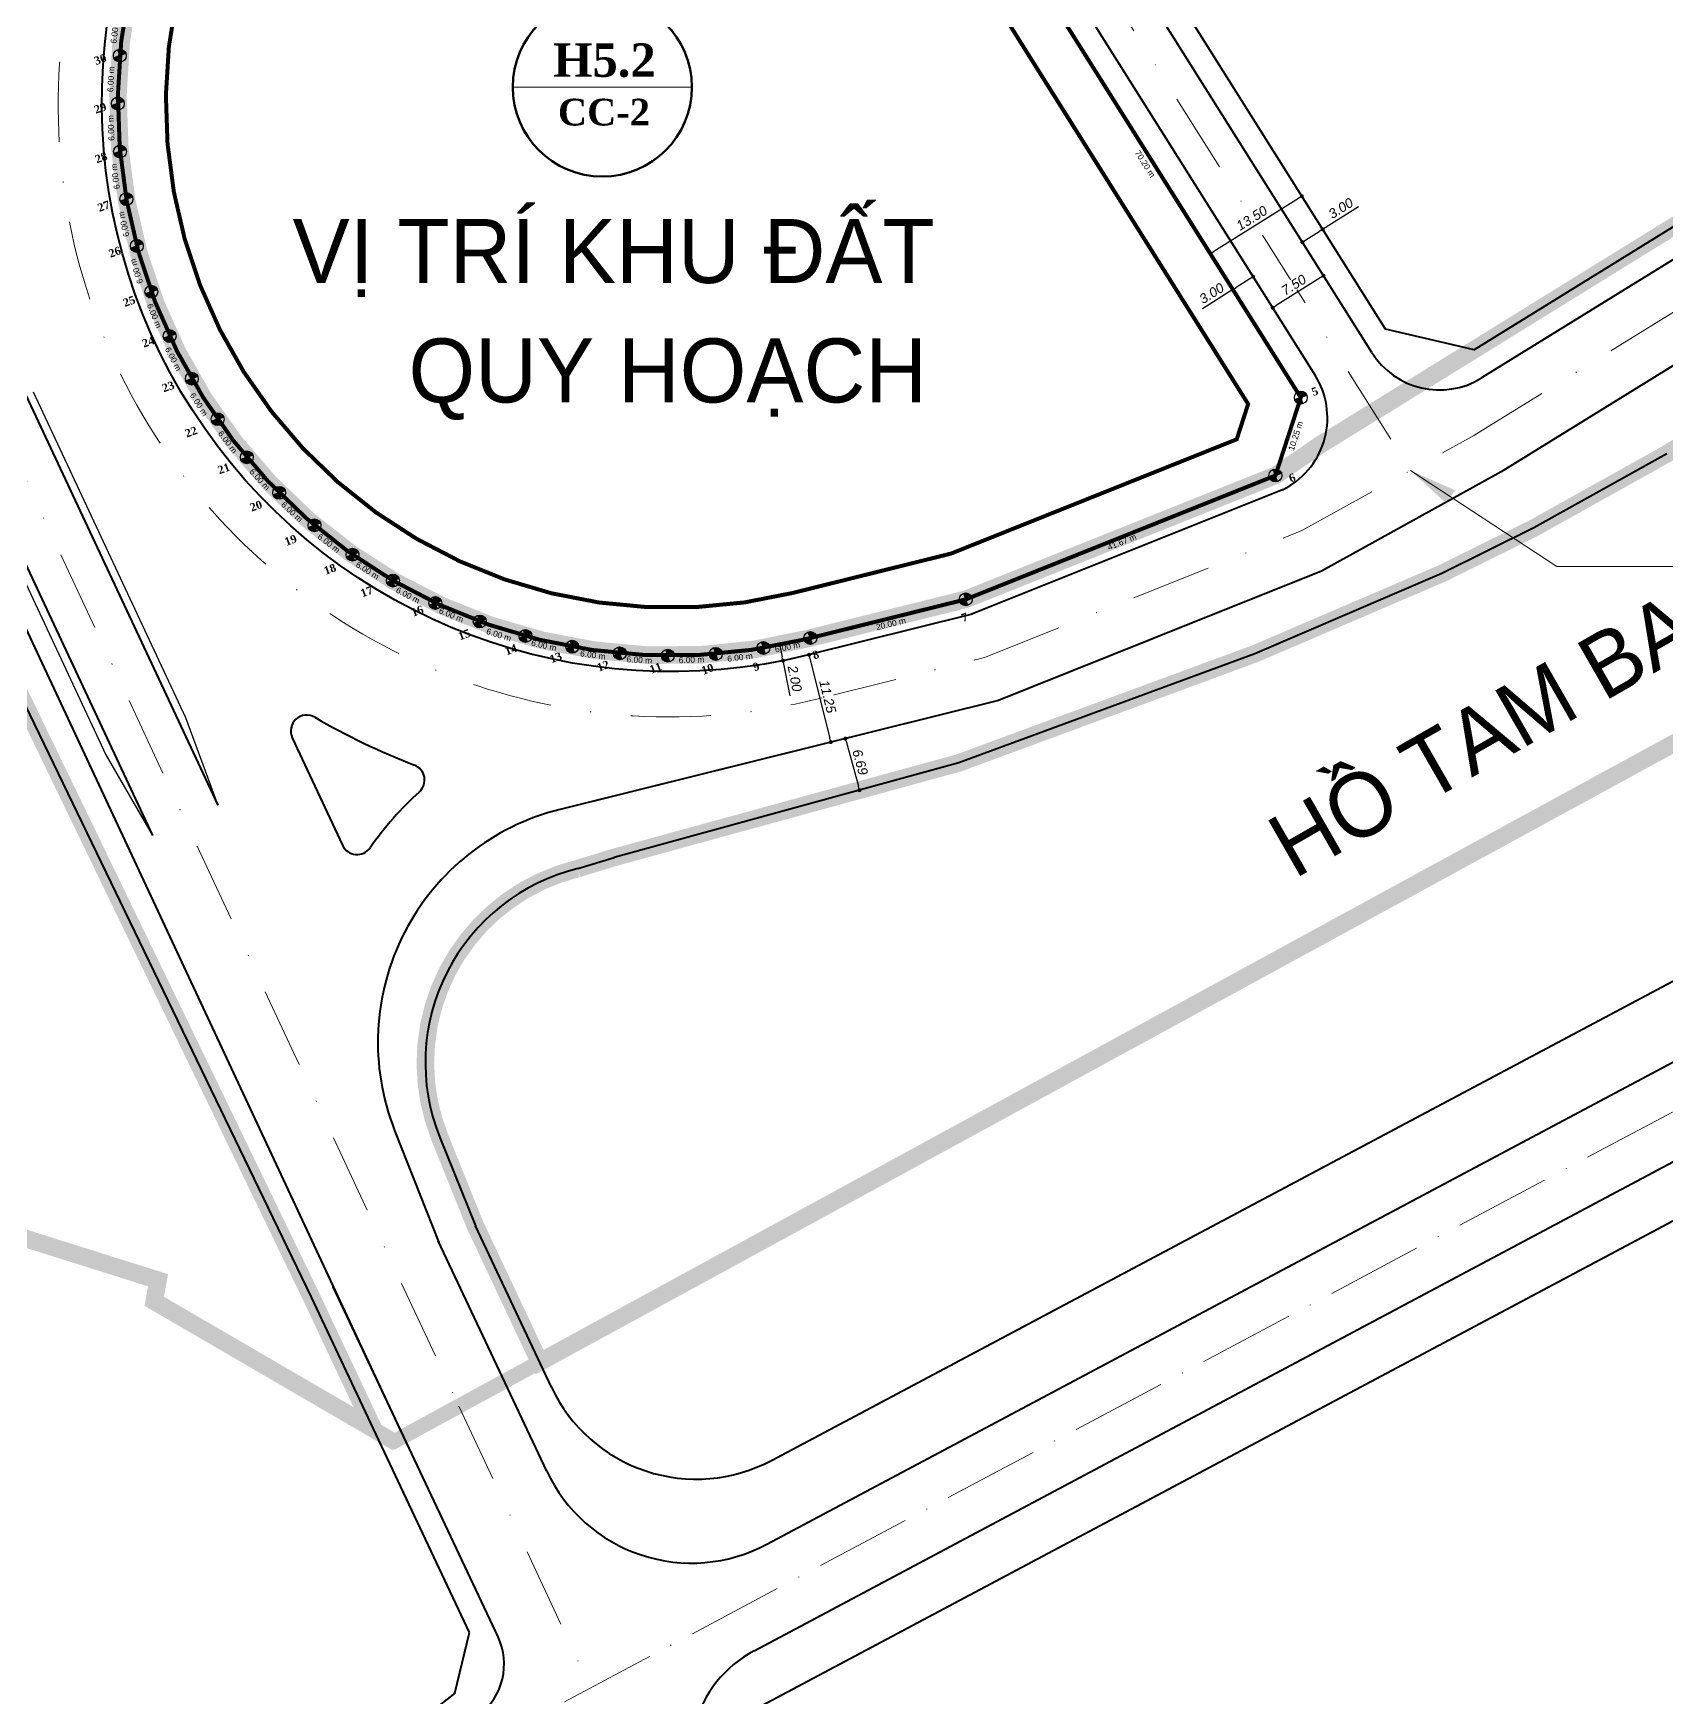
# Model space of a CAD drawing. Header units: millimetres. Extents: x 583747 to 597033, y 2304962 to 2309584.
# Drawn here: x 592153.5 to 592357.6, y 2307212.7 to 2307420.7 of the extents above; entities that cross this region are included whole.
import ezdxf
from ezdxf.enums import TextEntityAlignment as Align

# ---------------------------------------------------------------- set-up
doc = ezdxf.new("R2010")
doc.units = ezdxf.units.MM
doc.set_wipeout_variables(frame=1)
for name, pattern in [('ACAD_ISO10W100', [18, 12, -3, 0, -3]), ('DASH', [0.35, 0.25, -0.1]), ('DASHDOT', [1, 0.5, -0.25, 0, -0.25]), ('PHANTOM2', [1.25, 0.625, -0.125, 0.125, -0.125, 0.125, -0.125]), ('RANHGIOI', [10, 6, -1.7, 0.6, -1.7]), ('RANHGIOIVE-2000', [18, 10, -2, 0, -1, -1, 0, -1, -1, 0, -2]), ('{qui hoach}', [1.3, 0, -1.3])]:
    doc.linetypes.add(name, pattern=pattern)
doc.layers.get('DEFPOINTS').update_dxf_attribs({"color": 5})
for name, color, linetype, lineweight in [('00_bo_sdd', 7, 'Continuous', 30), ('00_o pho', 2, 'RANHGIOI', 13), ('00_tim_duong', 1, 'DASHDOT', 13), ('DUONG', 5, 'Continuous', 80), ('hatch', 45, 'Continuous', 5), ('HE', 7, 'Continuous', 40), ('KT-Net thay', 7, 'Continuous', 20), ('Level 15', 7, 'Continuous', 0), ('moc', 7, 'Continuous', 0), ('P_text', 7, 'Continuous', 13), ('RANHGIOI', 10, 'RANHGIOI', 13), ('Tim QH', 1, 'ACAD_ISO10W100', 13), ('TOADO', 7, 'Continuous', 13), ('TREE1', 93, 'Continuous', 13), ('vong tron', 7, 'Continuous', 13)]:
    doc.layers.add(name, color=color, linetype=linetype, lineweight=lineweight)
doc.layers.add('K2', color=2, linetype='Continuous')
doc.styles.add('pp1-vnblackH', font='')
doc.styles.add('Style-.VnArial', font='')
doc.styles.add('STYLE3', font='', dxfattribs={"height": 10})
doc.styles.add('TXT', font='', dxfattribs={"height": 1})
doc.styles.add('VNARIALI', font='')
doc.styles.get('pp1-vnblackH').set_extended_font_data('.VnBlackH')
doc.styles.get('Style-.VnArial').set_extended_font_data('.VnArial')
doc.styles.get('STYLE3').set_extended_font_data('.VnArialH', bold=True)
doc.styles.get('TXT').set_extended_font_data('.VnTime')
doc.styles.get('VNARIALI').set_extended_font_data('.VnArial', italic=True)
doc.dimstyles.new('1-100-1.0', dxfattribs={"dimtxt": 1.2, "dimasz": 0.5, "dimexe": 0, "dimexo": 0, "dimgap": 0.4, "dimtad": 1, "dimzin": 4, "dimdsep": 46, "dimtxsty": 'VNARIALI', "dimblk": 'DOT', "dimcen": 0.09, "dimclrd": 256, "dimclre": 256, "dimadec": 0, "dimazin": 1, "dimtfac": 1, "dimtofl": 0, "dimtmove": 0, "dimatfit": 3, "dimfxl": 0, "dimtolj": 1, "dimtzin": 0, "dimlwd": -1, "dimlwe": -1, "dimarcsym": 0})
doc.dimstyles.new('11', dxfattribs={"dimtxt": 7.5, "dimasz": 7.5, "dimexe": 5, "dimexo": 10, "dimgap": 3, "dimtad": 1, "dimzin": 9, "dimdsep": 46, "dimtxsty": 'STYLE3', "dimcen": 0.05, "dimclrd": 7, "dimclre": 7, "dimclrt": 7, "dimaunit": 1, "dimadec": 4, "dimazin": 0, "dimtfac": 1, "dimtofl": 0, "dimtmove": 1, "dimatfit": 3, "dimfxl": 0, "dimtolj": 1, "dimtzin": 9, "dimarcsym": 0})

# ---------------------------------------------------------------- blocks, each defined once
blk = doc.blocks.new('_Dot')
at = {"color": 0, "linetype": 'ByBlock', "lineweight": -2}
blk.add_line((-0.5, 0), (-1, 0), dxfattribs=at)
at = {"color": 0, "linetype": 'ByBlock', "const_width": 0.5}
blk.add_lwpolyline([(-0.25, 0, 1), (0.25, 0, 1)], format="xyb", close=True, dxfattribs=at)
blk = doc.blocks.new('*D42')
at = {"layer": '00_bo_sdd', "transparency": 16777216}
for p, q in [((18934.37, 14465.43), (18934.57, 14464.45)), ((18934.67, 14463.96), (18935.54, 14459.57))]:
    blk.add_line(p, q, dxfattribs=at)
at = {"layer": 'DEFPOINTS', "color": 0, "transparency": 16777216}
blk.add_point((18934.28, 14465.92), dxfattribs=at)
at = {"layer": '00_bo_sdd', "transparency": 16777216, "xscale": 0.5, "yscale": 0.5, "zscale": 0.5}
for p, rotation in [((18934.28, 14465.92), 101.2894566526704), ((18934.67, 14463.96), 281.2894566526704)]:
    blk.add_blockref('_Dot', p, dxfattribs=dict(at, rotation=rotation))
at = {"layer": '00_bo_sdd', "color": 0, "transparency": 16777216, "insert": (18936.15, 14461.72), "char_height": 1.2, "attachment_point": 5, "rotation": 281.2895, "style": 'VNARIALI', "bg_fill": 3, "box_fill_scale": 1.1, "bg_fill_color": 256, "bg_fill_true_color": 13158600, "bg_fill_transparency": 0}
blk.add_mtext('\\A1;2.00', dxfattribs=at)
at = {"layer": 'DEFPOINTS', "color": 0, "transparency": 16777216}
blk.add_point((18934.67, 14463.96), dxfattribs=at)
blk.add_point((18934.67, 14463.96), dxfattribs=at)
blk = doc.blocks.new('*D43')
at = {"layer": '00_bo_sdd', "transparency": 16777216}
for p, q in [((18937.71, 14464.64), (18937.92, 14464.69)), ((18938.04, 14464.21), (18940.52, 14454.26)), ((18940.42, 14453.72), (18940.64, 14453.78))]:
    blk.add_line(p, q, dxfattribs=at)
at = {"layer": 'DEFPOINTS', "color": 0, "transparency": 16777216}
for p in [(18937.71, 14464.64), (18940.42, 14453.72), (18940.64, 14453.78)]:
    blk.add_point(p, dxfattribs=at)
at = {"layer": '00_bo_sdd', "transparency": 16777216, "xscale": 0.5, "yscale": 0.5, "zscale": 0.5}
for p, rotation in [((18937.92, 14464.69), 103.9587560283604), ((18940.64, 14453.78), 283.9587560283604)]:
    blk.add_blockref('_Dot', p, dxfattribs=dict(at, rotation=rotation))
at = {"layer": '00_bo_sdd', "color": 0, "transparency": 16777216, "insert": (18940.26, 14459.48), "char_height": 1.2, "attachment_point": 5, "rotation": 283.9588, "style": 'VNARIALI', "bg_fill": 3, "box_fill_scale": 1.1, "bg_fill_color": 256, "bg_fill_true_color": 13158600, "bg_fill_transparency": 0}
blk.add_mtext('\\A1;11.25', dxfattribs=at)
blk = doc.blocks.new('*D44')
at = {"layer": '00_bo_sdd', "transparency": 16777216}
for p, q in [((18942.76, 14454.3), (18942.46, 14454.22)), ((18942.59, 14453.74), (18944.1, 14448.26)), ((18944.53, 14447.86), (18944.23, 14447.77))]:
    blk.add_line(p, q, dxfattribs=at)
at = {"layer": 'DEFPOINTS', "color": 0, "transparency": 16777216}
for p in [(18942.76, 14454.3), (18944.23, 14447.77), (18944.53, 14447.86)]:
    blk.add_point(p, dxfattribs=at)
at = {"layer": '00_bo_sdd', "transparency": 16777216, "xscale": 0.5, "yscale": 0.5, "zscale": 0.5}
for p, rotation in [((18942.46, 14454.22), 105.3416511439348), ((18944.23, 14447.77), 285.3416511439348)]:
    blk.add_blockref('_Dot', p, dxfattribs=dict(at, rotation=rotation))
at = {"layer": '00_bo_sdd', "color": 0, "transparency": 16777216, "insert": (18944.32, 14451.27), "char_height": 1.2, "attachment_point": 5, "rotation": 285.3417, "style": 'VNARIALI', "bg_fill": 3, "box_fill_scale": 1.1, "bg_fill_color": 256, "bg_fill_true_color": 13158600, "bg_fill_transparency": 0}
blk.add_mtext('\\A1;6.69', dxfattribs=at)
blk = doc.blocks.new('*D48')
at = {"layer": '00_bo_sdd', "transparency": 16777216}
for p, q in [((18999.07, 14521.74), (18988.49, 14515.08)), ((19000.65, 14520.17), (18999.5, 14522)), ((18989.22, 14512.99), (18988.07, 14514.82))]:
    blk.add_line(p, q, dxfattribs=at)
at = {"layer": 'DEFPOINTS', "color": 0, "transparency": 16777216}
for p in [(19000.65, 14520.17), (18988.07, 14514.82), (18989.22, 14512.99)]:
    blk.add_point(p, dxfattribs=at)
at = {"layer": '00_bo_sdd', "transparency": 16777216, "xscale": 0.5, "yscale": 0.5, "zscale": 0.5}
for p, rotation in [((18999.5, 14522), 32.1642570535287), ((18988.07, 14514.82), 212.1642570535288)]:
    blk.add_blockref('_Dot', p, dxfattribs=dict(at, rotation=rotation))
at = {"layer": '00_bo_sdd', "color": 0, "transparency": 16777216, "insert": (18993.24, 14519.27), "char_height": 1.2, "attachment_point": 5, "rotation": 32.1643, "style": 'VNARIALI', "bg_fill": 3, "box_fill_scale": 1.1, "bg_fill_color": 256, "bg_fill_true_color": 13158600, "bg_fill_transparency": 0}
blk.add_mtext('\\A1;13.50', dxfattribs=at)
blk = doc.blocks.new('*D49')
at = {"layer": '00_bo_sdd', "transparency": 16777216}
for p, q in [((19002.1, 14517.87), (19006.6, 14520.7)), ((19001.6, 14518.65), (19002.1, 14517.87)), ((18999.06, 14517.06), (18999.56, 14516.27)), ((18999.98, 14516.54), (19001.67, 14517.6))]:
    blk.add_line(p, q, dxfattribs=at)
at = {"layer": 'DEFPOINTS', "color": 0, "transparency": 16777216}
for p in [(18999.06, 14517.06), (18999.56, 14516.27)]:
    blk.add_point(p, dxfattribs=at)
at = {"layer": '00_bo_sdd', "transparency": 16777216, "xscale": 0.5, "yscale": 0.5, "zscale": 0.5}
for p, rotation in [((19002.1, 14517.87), 32.16425704766236), ((18999.56, 14516.27), 212.1642570476624)]:
    blk.add_blockref('_Dot', p, dxfattribs=dict(at, rotation=rotation))
at = {"layer": '00_bo_sdd', "color": 0, "transparency": 16777216, "insert": (19004.37, 14520.5), "char_height": 1.2, "attachment_point": 5, "rotation": 32.1643, "style": 'VNARIALI', "bg_fill": 3, "box_fill_scale": 1.1, "bg_fill_color": 256, "bg_fill_true_color": 13158600, "bg_fill_transparency": 0}
blk.add_mtext('\\A1;3.00', dxfattribs=at)
at = {"layer": 'DEFPOINTS', "color": 0, "transparency": 16777216}
blk.add_point((19001.6, 14518.65), dxfattribs=at)
blk = doc.blocks.new('*D50')
at = {"layer": '00_bo_sdd', "transparency": 16777216}
for p, q in [((19001.78, 14511.79), (18996.28, 14508.33)), ((19001.22, 14513.63), (19002.21, 14512.06)), ((18994.87, 14509.63), (18995.86, 14508.07))]:
    blk.add_line(p, q, dxfattribs=at)
at = {"layer": 'DEFPOINTS', "color": 0, "transparency": 16777216}
for p in [(19001.22, 14513.63), (18994.87, 14509.63), (18995.86, 14508.07)]:
    blk.add_point(p, dxfattribs=at)
at = {"layer": '00_bo_sdd', "transparency": 16777216, "xscale": 0.5, "yscale": 0.5, "zscale": 0.5}
for p, rotation in [((19002.21, 14512.06), 32.16425705409274), ((18995.86, 14508.07), 212.1642570540927)]:
    blk.add_blockref('_Dot', p, dxfattribs=dict(at, rotation=rotation))
at = {"layer": '00_bo_sdd', "color": 0, "transparency": 16777216, "insert": (18998.49, 14510.92), "char_height": 1.2, "attachment_point": 5, "rotation": 32.1643, "style": 'VNARIALI', "bg_fill": 3, "box_fill_scale": 1.1, "bg_fill_color": 256, "bg_fill_true_color": 13158600, "bg_fill_transparency": 0}
blk.add_mtext('\\A1;7.50', dxfattribs=at)
blk = doc.blocks.new('*D51')
at = {"layer": '00_bo_sdd', "transparency": 16777216}
for p, q in [((18997.02, 14506.22), (18993.42, 14511.94)), ((18990.88, 14510.34), (18987.08, 14507.95)), ((18994.48, 14504.62), (18990.88, 14510.34)), ((18993, 14511.67), (18991.31, 14510.61))]:
    blk.add_line(p, q, dxfattribs=at)
at = {"layer": 'DEFPOINTS', "color": 0, "transparency": 16777216}
for p in [(18997.02, 14506.22), (18994.48, 14504.62)]:
    blk.add_point(p, dxfattribs=at)
at = {"layer": '00_bo_sdd', "transparency": 16777216, "xscale": 0.5, "yscale": 0.5, "zscale": 0.5}
for p, rotation in [((18993.42, 14511.94), 32.16425705680152), ((18990.88, 14510.34), 212.1642570568015)]:
    blk.add_blockref('_Dot', p, dxfattribs=dict(at, rotation=rotation))
at = {"layer": '00_bo_sdd', "color": 0, "transparency": 16777216, "insert": (18988.23, 14509.87), "char_height": 1.2, "attachment_point": 5, "rotation": 32.1643, "style": 'VNARIALI', "bg_fill": 3, "box_fill_scale": 1.1, "bg_fill_color": 256, "bg_fill_true_color": 13158600, "bg_fill_transparency": 0}
blk.add_mtext('\\A1;3.00', dxfattribs=at)
at = {"layer": 'DEFPOINTS', "color": 0, "transparency": 16777216}
blk.add_point((18990.88, 14510.34), dxfattribs=at)
blk = doc.blocks.new('Moc')
at = {"layer": 'moc', "linetype": '{qui hoach}', "lineweight": 0, "ltscale": 0.5}
h = blk.add_hatch(color=7, dxfattribs=at)
edge = h.paths.add_edge_path()
edge.add_arc((0, 0), 0.25, 0, 360)
blk = doc.blocks.new('hk')
at = {"layer": 'K2'}
h = blk.add_hatch(color=256, dxfattribs=at)
h.dxf.hatch_style = 1
h.paths.add_polyline_path([(-79.57, 95.74), (-79.57, 94.3), (-78.13, 94.3, 0.006031), (-78.13, 94.33, 0.407166)])
h.paths.add_polyline_path([(-79.57, 94.3), (-81.01, 94.3, 0.006031), (-81.01, 94.26, 0.407166), (-79.57, 92.86)])
for p, q in [((-78.13, 94.3), (-81.01, 94.3)), ((-79.57, 92.86), (-79.57, 95.74))]:
    blk.add_line(p, q, dxfattribs=at)
blk.add_circle((-79.57, 94.3), 1.44, dxfattribs=at)
blk = doc.blocks.new('NEN')
at = {"layer": 'Level 15', "color": 240, "linetype": 'DASH', "lineweight": 13, "ltscale": 10, "true_color": 0xed1f24, "const_width": 0.5, "flags": 128}
blk.add_lwpolyline([(595682.63, 2307317.63), (595677.11, 2307338.74), (595668.7, 2307341.65), (595657.2, 2307332.95), (595633.73, 2307315.07), (595610.1, 2307298.02, 0.685011), (595643.31, 2307173.38), (595664.1, 2307171.16), (595705.75, 2307172.44), (595712.07, 2307180.51), (595682.63, 2307317.63)], format="xyb", close=True, dxfattribs=at)
at = {"layer": 'Level 15', "color": 152, "linetype": 'DASH', "lineweight": 13, "ltscale": 10, "true_color": 0x2776bb, "const_width": 0.5, "flags": 128}
blk.add_lwpolyline([(595676.8, 2307316.24), (595672.12, 2307334.12), (595669.77, 2307334.93), (595660.83, 2307328.17), (595637.31, 2307310.25), (595613.62, 2307293.17, 0.684877), (595643.96, 2307179.34), (595664.33, 2307177.17), (595702.76, 2307178.35), (595705.61, 2307182)], format="xyb", close=True, dxfattribs=at)
at = {"layer": 'hatch', "xscale": 0.56, "yscale": 0.56, "zscale": 0.56, "rotation": 358.6179139007246}
for p in [(595631.38, 2307217.37), (595629.09, 2307211.83), (595627.29, 2307206.1), (595626, 2307200.24), (595625.22, 2307194.3), (595624.96, 2307188.3), (595625.21, 2307182.31), (595625.99, 2307176.36), (595627.28, 2307170.5), (595629.07, 2307164.77), (595631.35, 2307159.22), (595634.1, 2307153.89), (595637.31, 2307148.82), (595640.94, 2307144.04), (595644.96, 2307139.59), (595649.38, 2307135.52), (595654.12, 2307131.85), (595659.16, 2307128.59), (595664.46, 2307125.78), (595755.34, 2307126.64), (595669.99, 2307123.45), (595675.69, 2307121.6), (595681.54, 2307120.26), (595687.48, 2307119.42), (595749.02, 2307118.58), (595707.37, 2307117.3)]:
    blk.add_blockref('hk', p, dxfattribs=at)
at = {"layer": 'moc', "color": 7, "linetype": '{qui hoach}', "lineweight": 0, "ltscale": 0.5}
for p in [(595588.11, 2307271.24), (595585.82, 2307265.69), (595584.02, 2307259.97), (595582.73, 2307254.11), (595581.95, 2307248.16), (595581.68, 2307242.17), (595581.94, 2307236.17), (595582.72, 2307230.22), (595584.01, 2307224.36), (595585.8, 2307218.64), (595588.08, 2307213.09), (595590.83, 2307207.76), (595594.04, 2307202.68), (595597.67, 2307197.91), (595601.69, 2307193.46), (595606.1, 2307189.39), (595610.84, 2307185.71), (595615.88, 2307182.46), (595621.19, 2307179.65), (595712.07, 2307180.51), (595626.71, 2307177.32), (595632.42, 2307175.47), (595638.27, 2307174.12), (595644.21, 2307173.28), (595664.1, 2307171.16), (595705.75, 2307172.44)]:
    blk.add_blockref('Moc', p, dxfattribs=at)
at = {"layer": 'moc', "color": 7, "linetype": 'Continuous', "lineweight": 0, "style": 'Style-.VnArial'}
for s, rotation, p in [('6.00 m', 62.6289, (595588.6, 2307274.36)), ('6.00 m', 67.6006, (595586.04, 2307268.85)), ('6.00 m', 72.5724, (595583.97, 2307263.13)), ('6.00 m', 77.5441, (595582.4, 2307257.25)), ('6.00 m', 82.5159, (595581.35, 2307251.27)), ('6.00 m', 87.4876, (595580.82, 2307245.21)), ('6.00 m', 272.4594, (595581.02, 2307239.21)), ('6.00 m', 277.4311, (595581.37, 2307233.33)), ('6.00 m', 282.4028, (595582.44, 2307226.9)), ('6.00 m', 287.3746, (595584.21, 2307221.25)), ('6.00 m', 292.3463, (595586.37, 2307215.48)), ('70.20 m', 282.114, (595703.81, 2307214.61)), ('6.00 m', 297.3181, (595588.76, 2307210.3)), ('6.00 m', 302.2898, (595591.74, 2307205.04)), ('6.00 m', 307.2616, (595595.12, 2307200.17)), ('6.00 m', 312.1055, (595598.8, 2307195.53)), ('6.00 m', 317.3319, (595603.05, 2307191.37)), ('6.00 m', 322.1758, (595607.77, 2307187)), ('6.00 m', 327.1476, (595612.61, 2307183.83)), ('6.00 m', 332.1193, (595617.95, 2307180.61)), ('6.00 m', 337.0911, (595623.19, 2307178.04)), ('10.25 m', 51.937, (595709.82, 2307176.23)), ('6.00 m', 342.0628, (595629.32, 2307175.82)), ('6.00 m', 347.0346, (595635.11, 2307174.03)), ('6.00 m', 351.9748, (595641.13, 2307173.21)), ('20.00 m', 353.9085, (595654.26, 2307171.51)), ('41.67 m', 1.76, (595684.89, 2307171.22))]:
    blk.add_text(s, height=0.75, rotation=rotation, dxfattribs=at).set_placement(p, align=Align.MIDDLE_CENTER)
at = {"layer": 'moc', "color": 7, "linetype": 'Continuous', "lineweight": 0, "char_height": 1, "attachment_point": 4, "line_spacing_factor": 0.6, "style": 'Style-.VnArial'}
for s, insert in [('\\f.VnTimeH|b1|i0|c00|p39;30', (595584.9, 2307271.64)), ('\\f.VnTimeH|b1|i0|c00|p39;29', (595582.81, 2307265.92)), ('\\f.VnTimeH|b1|i0|c00|p39;28', (595580.79, 2307260.06)), ('\\f.VnTimeH|b1|i0|c00|p39;27', (595579.01, 2307254.26)), ('\\f.VnTimeH|b1|i0|c00|p39;26', (595578.34, 2307248.39)), ('\\f.VnTimeH|b1|i0|c00|p39;25', (595577.92, 2307242)), ('\\f.VnTimeH|b1|i0|c00|p39;24', (595578.42, 2307236.42)), ('\\f.VnTimeH|b1|i0|c00|p39;23', (595578.85, 2307230.31)), ('\\f.VnTimeH|b1|i0|c00|p39;22', (595579.59, 2307224.02)), ('\\f.VnTimeH|b1|i0|c00|p39;21', (595581.86, 2307218.31)), ('\\f.VnTimeH|b1|i0|c00|p39;20', (595584.04, 2307212.54)), ('\\f.VnTimeH|b1|i0|c00|p39;19', (595586.64, 2307207.03)), ('\\f.VnTimeH|b1|i0|c00|p39;18', (595590.01, 2307201.95)), ('\\f.VnTimeH|b1|i0|c00|p39;17', (595593.35, 2307197.74)), ('\\f.VnTimeH|b1|i0|c00|p39;16', (595598.48, 2307193.29)), ('\\f.VnTimeH|b1|i0|c00|p39;15', (595602.97, 2307188.51)), ('\\f.VnTimeH|b1|i0|c00|p39;14', (595607.8, 2307184.75)), ('\\f.VnTimeH|b1|i0|c00|p39;13', (595612.72, 2307181.89)), ('\\f.VnTimeH|b1|i0|c00|p39;5', (595713.61, 2307180.63)), ('\\f.VnTimeH|b1|i0|c00|p39;12', (595617.92, 2307178.89)), ('\\f.VnTimeH|b1|i0|c00|p39;11', (595624, 2307176.4)), ('\\f.VnTimeH|b1|i0|c00|p39;10', (595630.05, 2307174.04)), ('\\f.VnTimeH|b1|i0|c00|p39;9', (595636.24, 2307172.25)), ('\\f.VnTimeH|b1|i0|c00|p39;8', (595643.73, 2307171.08)), ('\\f.VnTimeH|b1|i0|c00|p39;6', (595707.24, 2307171.46)), ('\\f.VnTimeH|b1|i0|c00|p39;7', (595662.81, 2307169.11))]:
    blk.add_mtext(s, dxfattribs=dict(at, insert=insert))
blk = doc.blocks.new('www')
at = {"layer": '00_bo_sdd'}
for p, q in [((18841.006, 14497.548), (18860.029, 14456.848)), ((18830.888, 14493.217), (18850.064, 14452.19))]:
    blk.add_line(p, q, dxfattribs=at)
blk.add_lwpolyline([(18924.71, 14615.569), (18912.282, 14633.502), (18903.387, 14633.356), (18895.564, 14621.237), (18879.648, 14596.405), (18863.294, 14572.285, 0.6850113), (18937.225, 14466.581), (18957.513, 14471.624), (18996.199, 14487.105), (18999.368, 14496.85)], format="xyb", close=True, dxfattribs=at)
for points in [[(18957.513, 14471.624), (18996.199, 14487.105), (18999.368, 14496.85), (18924.71, 14615.569), (18912.282, 14633.502), (18903.387, 14633.356), (18895.564, 14621.237)], [(18860.029, 14456.848), (18864.042, 14445.901)], [(18850.064, 14452.19), (18855.888, 14442.09)]]:
    blk.add_lwpolyline(points, dxfattribs=at)
blk.add_lwpolyline([(19129.061, 14575.488), (19095.652, 14623.863), (19088.559, 14625.346), (18981.913, 14559.357), (18980.323, 14552.493), (19009.949, 14505.383), (19021.013, 14502.817), (19113.115, 14559.752), (19127.65, 14568.743)], close=True, dxfattribs=at)
at = {"layer": '00_o pho', "color": 2, "linetype": 'PHANTOM2', "ltscale": 10, "const_width": 2.2}
for points in [[(19001.767, 14490.919), (19127.65, 14568.743), (19145.801, 14582.913), (19240.233, 14641.442), (19241.368, 14647.994), (19206.431, 14691.856), (19190.162, 14712.281), (19149.519, 14763.305), (19135.812, 14780.514), (19120.483, 14799.759), (19113.204, 14800.901), (19065.548, 14769.359), (19034.285, 14745.535), (19015.389, 14730.944), (18922.757, 14656.019), (18903.387, 14633.356), (18863.294, 14572.285, 0.6871426), (18937.614, 14466.678), (18957.513, 14471.624), (18996.199, 14487.105)], [(19295.608, 14605.962), (19274.429, 14632.151), (19158.618, 14559.992), (19125.6, 14539.567), (19045.09, 14489.798), (19028.498, 14480.539), (19016.972, 14474.839), (18993.621, 14464.816), (18956.638, 14451.178), (18913.581, 14439.366), (18909.038, 14437.978, 0.4566329), (18891.797, 14404.356), (18896.234, 14393.342), (18904.264, 14376.29), (19077.825, 14470.996)]]:
    blk.add_lwpolyline(points, format="xyb", close=True, dxfattribs=at)
blk.add_lwpolyline([(18817.494, 14516.044), (18818.41, 14519.713), (18789.264, 14593.635), (18783.767, 14583.87), (18776.816, 14565.015), (18763.222, 14517.6), (18738.062, 14425.544), (18792.857, 14409.629), (18811.186, 14400.821), (18856.587, 14386.523), (18856.118, 14383.886), (18883.514, 14367.933), (18875.756, 14384.405), (18830.983, 14477.011)], close=True, dxfattribs=at)
at = {"layer": '00_tim_duong', "ltscale": 20}
blk.add_line((18835.945, 14495.385), (18894.182, 14370.789), dxfattribs=at)
for points in [[(19020.991, 14492.104), (19150.924, 14572.411), (19266.307, 14643.934), (19581.382, 14838.407), (19603.922, 14852.323), (19730.537, 14930.604), (19756.924, 14946.887), (19858.245, 15009.411), (19880.535, 15023.166), (19903.85, 15037.815), (19948.647, 15068.106), (19967.906, 15083.704), (20029.206, 15141.291), (20072.23, 15185.006), (20104.177, 15220.216, 0.0176884), (20123.17, 15245.26), (20192.398, 15343.58, 0.0192823), (20208.855, 15368.979), (20299.783, 15534.026), (20308.325, 15561.649, -0.0066419), (20324.27, 15610.882), (20338.148, 15662.641), (20354.578, 15755.048, 0.1305899)], [(18857.293, 14576.354, 0.687908), (18939.064, 14459.181), (18959.86, 14464.35), (18999.502, 14480.214), (19021.227, 14492.23)], [(18857.293, 14576.354, 0.687908), (18939.064, 14459.181), (18959.86, 14464.35), (18999.502, 14480.214), (19021.227, 14492.23)], [(18857.293, 14576.354, 0.687908), (18939.064, 14459.181), (18959.86, 14464.35), (18999.502, 14480.214), (19021.227, 14492.23)], [(18857.293, 14576.354, 0.687908), (18939.064, 14459.181), (18959.86, 14464.35), (18999.502, 14480.214), (19021.227, 14492.23)]]:
    blk.add_lwpolyline(points, format="xyb", dxfattribs=at)
for points in [[(18584.556, 15140.145), (18674.817, 14908.645), (18835.945, 14495.385), (18894.182, 14370.789)], [(18584.556, 15140.145), (18674.817, 14908.645), (18835.945, 14495.385), (18894.182, 14370.789)], [(18584.556, 15140.145), (18674.817, 14908.645), (18835.945, 14495.385), (18894.182, 14370.789)], [(18930.388, 14619.219), (19013.08, 14487.724)], [(18930.388, 14619.219), (19013.08, 14487.724)], [(18930.388, 14619.219), (19013.08, 14487.724)], [(18930.388, 14619.219), (19013.08, 14487.724)], [(18894.182, 14370.789), (18910.656, 14335.542)]]:
    blk.add_lwpolyline(points, dxfattribs=at)
at = {"layer": 'DUONG', "lineweight": 40}
for p, q in [((19114.955, 14556.775), (19021.96, 14499.288)), ((19114.955, 14556.775), (19021.96, 14499.288)), ((19114.955, 14556.775), (19021.96, 14499.288)), ((19114.955, 14556.775), (19021.96, 14499.288)), ((19008.237, 14502.47), (18977.27, 14551.712)), ((19008.237, 14502.47), (18977.27, 14551.712)), ((19008.237, 14502.47), (18977.27, 14551.712)), ((19008.237, 14502.47), (18977.27, 14551.712)), ((19120.874, 14547.207), (19024.386, 14487.562)), ((19120.874, 14547.207), (19024.386, 14487.562)), ((19120.874, 14547.207), (19024.386, 14487.562)), ((19120.874, 14547.207), (19024.386, 14487.562)), ((18840.084, 14497.157), (18864.042, 14445.901)), ((18831.808, 14493.61), (18855.888, 14442.09)), ((19024.386, 14487.562), (19001.977, 14475.146)), ((19024.386, 14487.562), (19001.977, 14475.146)), ((19024.386, 14487.562), (19001.977, 14475.146)), ((19024.386, 14487.562), (19001.977, 14475.146)), ((18997.086, 14485.306), (18958.128, 14469.716)), ((18997.086, 14485.306), (18958.128, 14469.716)), ((18997.086, 14485.306), (18958.128, 14469.716)), ((19001.977, 14475.146), (18961.591, 14458.984)), ((19001.977, 14475.146), (18961.591, 14458.984)), ((19001.977, 14475.146), (18961.591, 14458.984)), ((19001.977, 14475.146), (18961.591, 14458.984)), ((18961.591, 14458.984), (18906.818, 14445.37)), ((18961.591, 14458.984), (18909.668, 14446.078)), ((18961.591, 14458.984), (18909.668, 14446.078)), ((18961.591, 14458.984), (18909.668, 14446.078)), ((18932.643, 14353.516), (19072.548, 14428.006)), ((18931.062, 14340.212), (19074.976, 14416.836)), ((18886.15, 14405.241), (18891.672, 14391.25)), ((18905.149, 14362.648), (18891.585, 14391.451)), ((18887.263, 14367.013), (18878.47, 14385.683)), ((18887.263, 14367.013), (18878.47, 14385.683)), ((18899.067, 14341.947), (18887.263, 14367.013))]:
    blk.add_line(p, q, dxfattribs=at)
for points in [[(18997.086, 14485.306), (18997.538, 14485.556, 0.4307665), (19001.163, 14499.63), (18927.213, 14617.223), (18916.767, 14632.296, 0.5341637), (18900.146, 14632.024), (18893.882, 14622.319)], [(18997.086, 14485.306), (18997.538, 14485.556, 0.4307665), (19001.163, 14499.63), (18927.213, 14617.223), (18916.767, 14632.296, 0.5341637), (18900.146, 14632.024), (18893.882, 14622.319)], [(18997.086, 14485.306), (18997.538, 14485.556, 0.4307665), (19001.163, 14499.63), (18927.213, 14617.223), (18916.767, 14632.296, 0.5341637), (18900.146, 14632.024), (18893.882, 14622.319)], [(18997.086, 14485.306), (18997.538, 14485.556, 0.4307665), (19001.163, 14499.63), (18927.213, 14617.223), (18916.767, 14632.296, 0.5341637), (18900.146, 14632.024), (18893.882, 14622.319)], [(18958.256, 14469.767), (18958.128, 14469.716), (18937.707, 14464.64, -0.6850864), (18861.638, 14573.408)]]:
    blk.add_lwpolyline(points, format="xyb", dxfattribs=at)
blk.add_lwpolyline([(18834.944, 14478.862), (18887.022, 14367.442)], dxfattribs=at)
for centre, radius, start, end in [((18925.6, 14526.739), 89.662, 147.37975, 197.09015), ((19016.702, 14507.794), 10, 212.16426, 301.72307), ((19016.702, 14507.794), 10, 212.16426, 301.72307), ((19016.702, 14507.794), 10, 212.16426, 301.72307), ((19016.702, 14507.794), 10, 212.16426, 301.72307), ((18914.055, 14416.256), 30, 103.95876, 201.53935), ((18923.243, 14371.169), 20, 205.217, 298.03217), ((18891.829, 14338.539), 8, 307.96689, 25.217), ((18938.112, 14326.972), 15, 118.03217, 211.77868)]:
    blk.add_arc(centre, radius, start, end, dxfattribs=at)
at = {"layer": 'HE'}
for p, q in [((18873.357, 14454.311), (18879.634, 14440.881)), ((18933.232, 14364.008), (19069.177, 14436.32)), ((18933.232, 14364.008), (19069.177, 14436.32)), ((18928.751, 14331.618), (19078.955, 14411.591)), ((18891.797, 14404.356), (18896.234, 14393.342)), ((18905.745, 14373.144), (18896.234, 14393.342)), ((18883.514, 14367.933), (18875.756, 14384.405)), ((18883.514, 14367.933), (18875.756, 14384.405)), ((18895.488, 14342.506), (18883.514, 14367.933)), ((18893.676, 14334.906), (18895.488, 14342.506)), ((18893.676, 14334.906), (18830.417, 14285.541))]:
    blk.add_line(p, q, dxfattribs=at)
for points in [[(18957.513, 14471.624), (18996.199, 14487.105), (18999.368, 14496.85), (18924.71, 14615.569), (18912.282, 14633.502), (18903.387, 14633.356), (18895.564, 14621.237)], [(18957.513, 14471.624), (18996.199, 14487.105), (18999.368, 14496.85), (18924.71, 14615.569), (18912.282, 14633.502), (18903.387, 14633.356), (18895.564, 14621.237)], [(19113.115, 14559.752), (19021.013, 14502.817), (19009.949, 14505.383), (18980.323, 14552.493), (18981.913, 14559.357), (19088.559, 14625.346)], [(19113.115, 14559.752), (19021.013, 14502.817), (19009.949, 14505.383), (18980.323, 14552.493), (18981.913, 14559.357), (19088.559, 14625.346)], [(19045.09, 14489.798), (19028.498, 14480.539), (19016.972, 14474.839), (18993.621, 14464.816), (18956.638, 14451.178), (18913.581, 14439.366)], [(18875.756, 14384.405), (18830.983, 14477.011)], [(18875.756, 14384.405), (18830.983, 14477.011)], [(18875.756, 14384.405), (18830.983, 14477.011)], [(18909.038, 14437.978), (18913.581, 14439.366)]]:
    blk.add_lwpolyline(points, dxfattribs=at)
blk.add_lwpolyline([(18957.513, 14471.624), (18937.225, 14466.581, -0.6850113), (18863.294, 14572.285)], format="xyb", dxfattribs=at)
blk.add_lwpolyline([(18957.513, 14471.624), (18937.225, 14466.581, -0.6850113), (18863.294, 14572.285)], format="xyb", dxfattribs=at)
for centre, radius, start, end in [((18875.169, 14455.158), 2, 59.85954, 205.05142), ((18920.611, 14533.422), 88.5, 239.85954, 248.80795), ((18887.895, 14449.042), 2, 312.12441, 68.80795), ((18916.905, 14416.964), 41.25, 132.12441, 145.07075), ((18881.446, 14441.728), 2, 205.05142, 325.07075), ((18914.987, 14413.696), 25, 103.76718, 201.93918), ((18914.987, 14413.696), 25, 103.76718, 201.93918), ((18923.839, 14381.665), 20, 205.217, 298.00963), ((18923.839, 14381.665), 20, 205.217, 298.00963)]:
    blk.add_arc(centre, radius, start, end, dxfattribs=at)
at = {"layer": 'RANHGIOI', "color": 1, "linetype": 'RANHGIOIVE-2000', "ltscale": 1.5, "const_width": 1.871, "flags": 128}
blk.add_lwpolyline([(19293.499, 16077.693), (19132.573, 16036.264), (19083.729, 16028.005), (18997.213, 16027.896), (18893.282, 16045.03), (18799.004, 16068.736), (18790.839, 16071.468), (18751.102, 16082.395), (18711.357, 16093.324), (18561.773, 16163.06), (18407.863, 16230.128), (18055.114, 16381.749), (17957.867, 16423.548), (17899.348, 16443.566), (17824.014, 16462.735), (17692.211, 16485.914), (17616.927, 16495.023), (17293.1, 16534.205), (17094.258, 16564.233), (16908.99, 16596.232), (16766.097, 16594.228), (16654.177, 16589.176), (16537.871, 16574.693), (16490.686, 16565.988), (16375.079, 16539.055), (16199.985, 16490.118), (16081.767, 16455.169), (16067.513, 16450.167), (15845.469, 16376.274), (15577.739, 16278.551), (15363.201, 16192.899), (15164.586, 16108.204), (15002.034, 16033.427), (14751.574, 15922.85), (14708.216, 15908.229), (14584.036, 15866.973), (14491.433, 15838.324), (14323.75, 15779.548), (14075.621, 15700.188), (13853.807, 15629.854), (13824.173, 15624.274), (13646.442, 15568.321), (13606.144, 15555.5), (13486.196, 15524.992), (13430.303, 15511.561), (13383.245, 15505.933), (13319.974, 15507.774), (13266.105, 15514.215), (13236.797, 15519.52), (13192.203, 15530.247), (13171.334, 15535.427), (13108.159, 15557.545), (13055.276, 15585.193), (12994.288, 15632.017), (12934.584, 15678.684), (12899.022, 15716.225), (12853.262, 15768.509), (12832.07, 15804.959), (12817.562, 15828.224), (12772.512, 15912.397), (12721.507, 16009.747), (12680.528, 16087.07), (12660.42, 16125.258), (12645.024, 16172.429), (12636.024, 16209.405), (12627.59, 16304.665), (12621.67, 16400.809), (12617.56, 16422.965), (12540.51, 16405.143), (12492.313, 16395.827), (12365.179, 16368.44), (12358.153, 16365.666), (12338.756, 16368.008), (12279.745, 16364.508), (12174.753, 16333.201), (12139.49, 16446.724), (12134.658, 16460.835), (12068.633, 16441.159), (12033.025, 16441.285), (11989.432, 16427.188), (11981.274, 16425.012), (11959.913, 16417.998), (11978.799, 16343.436), (11938.961, 16333.366), (11989.13, 16125.666), (11884.231, 16099.278), (11832.246, 16312.767), (11585.948, 16258.421), (11562.581, 16363.434), (11557.857, 16383.953), (11401.498, 16340.211), (11307.11, 16313.034), (11291.46, 16359.024), (11209.225, 16340.971), (11175.534, 16443.066), (11143.822, 16455.037), (11132.248, 16485.701), (11128.35, 16493.661), (11140.993, 16548.85), (11102.107, 16554.214), (11101.966, 16582.761), (11102.662, 16631.038), (11045.249, 16617.907), (11029.589, 16664.92), (10957.767, 16647.496), (10927.961, 16662.372), (10865.505, 16650.921), (10857.237, 16704.723), (10837.986, 16700.991), (10812.512, 16688.53), (10791.832, 16670.466), (10778.563, 16664.895), (10757.023, 16659.439), (10742.591, 16656.003), (10737.381, 16654.024), (10734.915, 16651.099), (10734.499, 16646.963), (10740.038, 16624.009), (10749.407, 16590.974), (10758.084, 16564.799), (10768.087, 16535.523), (10770.752, 16514.413), (10766.741, 16489.588), (10755.377, 16461.498), (10738.001, 16429.098), (10725.2, 16403.055), (10714.478, 16379.406), (10713.149, 16362.585), (10714.816, 16353.375), (10724.11, 16329.74), (10730.598, 16308.428), (10736.254, 16276.543), (10729.091, 16255.002), (10711.785, 16243.97), (10688.331, 16243.322), (10650.107, 16250.712), (10615.052, 16253.732), (10595.273, 16247.322), (10580.44, 16231.667), (10572.634, 16205.482), (10555.131, 16174.512), (10542.248, 16167.006), (10519.589, 16159.936), (10498.898, 16154.638), (10480.952, 16146.284), (10463.89, 16131.846), (10450.502, 16115.247), (10442.807, 16097.975), (10437.857, 16077.649), (10435.239, 16052.571), (10436.023, 16018.537), (10440.379, 15975.101), (10444.803, 15953.723), (10451.607, 15935.811), (10464.241, 15910.89), (10475.707, 15891.748), (10526.034, 15816.235), (10533.142, 15792.052), (10541.164, 15765.379), (10571.003, 15689.605), (10596.156, 15611.907), (10610.964, 15521.951), (10574.119, 15503.178), (10504.962, 15443.082), (10464.914, 15391.699), (10445.772, 15353.147), (10445.188, 15333.864), (10454.126, 15319.079), (10467.294, 15313.72), (10499.512, 15308.855), (10542.874, 15300.109), (10542.229, 15229.583), (10547.768, 15140.978), (10543.24, 15094.294), (10536.255, 15070.527), (10524.405, 15046.964), (10528.565, 15029.283), (10528.611, 15026.831), (10529.169, 15022.965), (10531.725, 15014.204), (10542.283, 14986.667), (10550.967, 14964.808), (10558.904, 14947.481), (10561.251, 14919.438), (10581.694, 14908.097), (10591.763, 14902.731), (10595.788, 14901.292), (10601.834, 14900.295), (10603.538, 14900.229), (10610.193, 14900.587), (10620.437, 14879.406), (10611.303, 14848.371), (10618.751, 14845.695), (10624.774, 14843.668), (10643.98, 14837.587), (10651.749, 14835.18), (10658.96, 14833.045), (10659.788, 14832.817), (10679.314, 14815.365), (10734.104, 14776.429), (10738.757, 14767.263), (10750.072, 14736.708), (10794.792, 14681.648), (10812.431, 14658.719), (10829.569, 14635.307), (10842.634, 14616.84), (10844.384, 14613.648), (10866.038, 14579.504), (10880.664, 14556.814), (10884.473, 14551.655), (10894.956, 14536.966), (10905.705, 14522.477), (10914.48, 14509.971), (10922.439, 14498.717), (10929.705, 14488.518), (10936.379, 14478.972), (10947.296, 14465.258), (10957.67, 14450.402), (10964.304, 14441.159), (10966.13, 14438.215), (10974.706, 14424.95), (10984.147, 14411.331), (10997.81, 14392.321), (11003.475, 14384.848), (11009.211, 14377.935), (11011.298, 14375.458), (11013.167, 14372.495), (11018.343, 14364.617), (11022.365, 14359.392), (11027.62, 14352.395), (11034.478, 14343.542), (11045.43, 14327.215), (11052.016, 14318.258), (11059.185, 14307.411), (11063.917, 14300.898), (11067.808, 14295.116), (11072.32, 14288.788), (11081.845, 14275.786), (11090.87, 14263.557), (11093.498, 14260.749), (11101.592, 14249.009), (11112.215, 14234.081), (11122.811, 14219.094), (11131.174, 14207.481), (11137.384, 14199.419), (11146.118, 14187.214), (11109.539, 14135.731), (11122.58, 14119.575), (11148.88, 14086.808), (11173.916, 14054.929), (11184.166, 14042.008), (11195.243, 14027.546), (11213.325, 14002.932), (11229.316, 13982.795), (11245.662, 13962.121), (11252.908, 13952.856), (11258.68, 13945.398), (11264.391, 13938.037), (11269.166, 13931.663), (11274.604, 13924.443), (11280.56, 13916.565), (11286.299, 13909.068), (11298.44, 13893.482), (11300.419, 13891.065), (11303.6, 13886.466), (11352.86, 13822.751), (11374.701, 13794.162), (11375.663, 13793.064), (11377.765, 13791.953), (11392.142, 13773.214), (11402.086, 13760.194), (11421.674, 13733.811), (11449.479, 13699.154), (11465.324, 13678.416), (11503.15, 13629.757), (11667.85, 13416.763), (11686.197, 13393.538), (11704.045, 13371.726), (11782.724, 13395.771), (11857.986, 13405.496), (11933.154, 13410.556), (12063.077, 13404.995), (12107.857, 13399.357), (12128.741, 13395.78), (12230.188, 13392.629), (12374.378, 13418.148), (12440.16, 13435.057), (12554.005, 13477.393), (12639.522, 13520.604), (12725.038, 13572.269), (12844.364, 13656.976), (12879.899, 13682.201), (12990.94, 13749.794), (13095.674, 13820.453), (13172.488, 13878.168), (13226.8, 13921.208), (13241.833, 13938.619), (13270.58, 13990.989), (13285.1, 14022.518), (13298.665, 14057.544), (13309.657, 14083.626), (13319.772, 14141.486), (13324.363, 14162.149), (13357.484, 14286.504), (13384.725, 14350.29), (13405.375, 14386.723), (13416.668, 14400.224), (13426.839, 14408.818), (13475.163, 14457.797), (13557.921, 14514.381), (13577.777, 14522.519), (13616.254, 14537.044), (13635.606, 14540.587), (13666.034, 14548.835), (13707.849, 14554.931), (13749.246, 14558.323), (13789.97, 14559.02), (13838.959, 14562.59), (13889.189, 14564.955), (13954.608, 14567.064), (14001.062, 14566.784), (14022.137, 14563.571), (14065.314, 14556.987), (14096.962, 14549.138), (14141.852, 14535.612), (14198.511, 14506.452), (14270.485, 14474.575), (14297.223, 14461.936), (14347.421, 14419.533), (14474.364, 14312.561), (14572.295, 14211.964), (14660.783, 14133.112), (14736.536, 14088.414), (14770.892, 14073.934), (14795.767, 14063.34), (14834.926, 14051.367), (14878.901, 14040.659), (14913.468, 14035.111), (14976.733, 14034.808), (15009.947, 14039.275), (15132.72, 14074.944), (15210.766, 14104.206), (15268.361, 14133.735), (15293.89, 14148.064), (15613.24, 14399.943), (15648.151, 14418.819), (15714.985, 14438.591), (15757.77, 14445.388), (15830.24, 14452.499), (15858.731, 14455.294), (15908.836, 14454.433), (15959.934, 14450.432), (15984.375, 14446.094), (16012.619, 14440.382), (16030.492, 14437.16), (16049.25, 14434.099), (16147.138, 14165.154), (16582.992, 13001.577), (16689.43, 12612.502), (16704.434, 12617.951), (16721.704, 12625.842), (16737.432, 12630.177), (16754.676, 12574.747), (16802.809, 12490.86), (16806.28, 12487.828), (16827.782, 12483.758), (16833.426, 12478.541), (16871.364, 12453.888), (16875.078, 12450.353), (16883.544, 12445.269), (16889.949, 12452.649), (16898.013, 12444.7), (16900.617, 12439.895), (16903.738, 12436.134), (16907.277, 12431.007), (16915.347, 12420.995), (16937.164, 12402.386), (16932.48, 12393.454), (16932.686, 12390.415), (16960.966, 12338.613), (16965.494, 12331.864), (17003.824, 12282.508), (17036.107, 12239.888), (17101.344, 12153.647), (17127.788, 12120.801), (17154.671, 12084.659), (17160.267, 12088.17), (17226.808, 12116.684), (17312.396, 12146.78), (17318.128, 12158.69), (17456.548, 12160.99), (17458.61, 12228.146), (17467.267, 12284.913), (17495.471, 12413.121), (17510.034, 12460.383), (17526.427, 12500.158), (17537.199, 12535.005), (17587.924, 12601.708), (17621.881, 12638.618), (17654.983, 12667.004), (17692.829, 12693.68), (17735.809, 12717.623), (17767.511, 12729.667), (17817.449, 12744.541), (17867.602, 12754.226), (17973.777, 12778.169), (18078.683, 12804.239), (18100.274, 12945.743), (18110.88, 13008.866), (18121.682, 13064.084), (18138.271, 13155.002), (18174.803, 13364.189), (18192.131, 13454.554), (18205.98, 13541.962), (18249.722, 13779.139), (18263.688, 13823.385), (18357.556, 14026.425), (18404.237, 14046.629), (18447.486, 14070.381), (18495.144, 14104.021), (18505.628, 14111.422), (18507.594, 14112.81), (18529.174, 14134.291), (18547.365, 14150.168), (18580.705, 14177.318), (18650.152, 14275.876), (18718.24, 14381.402), (18738.062, 14425.544), (18792.857, 14409.629), (18811.186, 14400.821), (18856.587, 14386.523), (18856.118, 14383.886), (18886.142, 14366.402), (19077.825, 14470.996), (19295.608, 14605.962), (19308.189, 14613.722), (19422.293, 14684.69), (19612.56, 14801.459), (19626.146, 14779.585), (19642.639, 14786.81), (19712.459, 14829.827), (19740.596, 14848.295), (19784.863, 14874.679), (19844.786, 14912.332), (19898.429, 14947.841), (19929.838, 14968.145), (20014.526, 15019.615), (20147.368, 15150.267), (20196.145, 15209.833), (20225.251, 15251.422), (20251.729, 15291.141), (20270.481, 15322.888), (20293.996, 15360.376), (20311.769, 15391.338), (20327.162, 15419.577), (20339.029, 15442.026), (20345.417, 15455.899), (20351.517, 15468.923), (20359.027, 15484.848), (20364.578, 15496.816), (20370.566, 15509.426), (20385.156, 15542.361), (20398.606, 15581.628), (20404.462, 15601.459), (20417.389, 15651.369), (20421.81, 15671.931), (20427.568, 15711.556), (20430.536, 15736.285), (20435.225, 15772.963), (20440.241, 15824.696), (20421.484, 15886.377), (20421.223, 15887.078), (20325.081, 16143.781), (20307.106, 16189.196), (20285.925, 16231.234), (20285.893, 16231.302), (20223.826, 16192.934), (20184.885, 16170.117), (20162.581, 16169.483), (19851.824, 15964.131), (19789.142, 15919.619), (19713.903, 15892.792), (19705.848, 15917.859), (19690.807, 15953.51), (19688.399, 15954.415), (19671.105, 15947.973), (19659.933, 15945.436), (19655.9, 15944.713), (19639.645, 15938.47), (19630.652, 15934.46), (19621.536, 15931.046), (19555.926, 15906.407), (19528.141, 15976.835), (19519.554, 15985.902), (19346.414, 15921.708), (19293.499, 16077.693)], close=True, dxfattribs=at)
at = {"layer": 'Tim QH'}
blk.add_line((18907.39, 14333.839), (19075.133, 14423.151), dxfattribs=at)
at = {"layer": 'P_text', "style": 'pp1-vnblackH'}
blk.add_text('hå tam b¹c', height=8, rotation=29.81923, dxfattribs=at).set_placement((18998.539, 14436.607, 3))
at = {"layer": 'TOADO', "color": 1}
blk.add_leader([(19013.08, 14487.724), (19031.366, 14475.736), (19052.365, 14475.736)], dimstyle='11', override={"dimasz": 6, "dimgap": 3, "dimtad": 0}, dxfattribs=at)
at = {"layer": '00_bo_sdd'}
for p1, p2, distance, picture, middle in [((19000.647, 14520.175), (18989.219, 14512.988), -2.162, '*D48', (18993.243, 14519.268)), ((18934.276, 14465.925), (18934.667, 14463.964), 0, '*D42', (18936.148, 14461.72))]:
    dim = blk.add_aligned_dim(p1=p1, p2=p2, distance=distance, dimstyle='1-100-1.0', dxfattribs=at)
    dim.commit()
    dim.dimension.update_dxf_attribs({"geometry": picture, "text_midpoint": middle})
blk.add_wipeout([(18887.147, 14492.228), (18963.287, 14492.228), (18963.287, 14505.595), (18887.147, 14505.595)]).translate(0, 0, 3).dxf.layer = 'P_text'
at = {"linetype": 'Continuous', "lineweight": 9}
blk.add_wipeout([(18913.821, 14547.85), (18916.742, 14547.063), (18920.331, 14544.819), (18923.202, 14540.997), (18924.196, 14538.007), (18924.425, 14535.645), (18924.002, 14532.446), (18922.535, 14529.087), (18920.51, 14526.635), (18917.623, 14524.627), (18915.095, 14523.689), (18912.098, 14523.319), (18912.098, 14523.319), (18908.932, 14523.733), (18907.073, 14524.39), (18905.122, 14525.483), (18903.324, 14526.988), (18901.819, 14528.843), (18900.889, 14530.517), (18900.889, 14530.517), (18899.953, 14533.538), (18899.772, 14535.645), (18900.026, 14538.136), (18900.665, 14540.252), (18902.763, 14543.694), (18904.15, 14545.066), (18907.534, 14547.095), (18909.873, 14547.769), (18912.098, 14547.971)], dxfattribs=at).dxf.layer = 'vong tron'
at = {"layer": 'vong tron'}
blk.add_line((18900.914, 14535.642), (18923.21, 14535.642), dxfattribs=at)
at = {"layer": 'vong tron', "lineweight": 50}
blk.add_circle((18912.098, 14535.642), 11.184, dxfattribs=at)
at = {"layer": 'P_text', "style": 'pp1-vnblackH'}
blk.add_text('quy ho¹ch', height=8, dxfattribs=at).set_placement((18887.893, 14496.227, 3))
at = {"layer": 'vong tron', "attachment_point": 5, "style": 'TXT'}
for s, insert, char_height in [('{\\f.VnTimeH|b1|i0|c0|p34;H5.2}', (18912.364, 14538.975), 4.18038), ('{\\f.VnTimeH|b1|i0|c0|p34;cc-2}', (18912.303, 14532.493), 3.3443)]:
    blk.add_mtext(s, dxfattribs=dict(at, insert=insert, char_height=char_height))
at = {"layer": '00_bo_sdd'}
dim = blk.add_linear_dim(base=(18999.557, 14516.273), p1=(19001.604, 14518.653), p2=(18999.064, 14517.056), angle=212.16426, dimstyle='1-100-1.0', dxfattribs=at)
dim.commit()
dim.dimension.update_dxf_attribs({"geometry": '*D49', "text_midpoint": (19004.914, 14519.642), "dimtype": 161})
for p1, p2, distance, picture, middle in [((19001.221, 14513.626), (18994.872, 14509.633), 1.851, '*D50', (18998.494, 14510.919)), ((18937.707, 14464.64), (18940.421, 14453.722), 0.223, '*D43', (18940.263, 14459.479))]:
    dim = blk.add_aligned_dim(p1=p1, p2=p2, distance=distance, dimstyle='1-100-1.0', dxfattribs=at)
    dim.commit()
    dim.dimension.update_dxf_attribs({"geometry": picture, "text_midpoint": middle})
for p1, p2, distance, picture, middle in [((18997.021, 14506.216), (18994.482, 14504.619), -6.76, '*D51', (18988.233, 14509.872)), ((18942.763, 14454.304), (18944.532, 14447.857), -0.312, '*D44', (18944.323, 14451.266))]:
    dim = blk.add_aligned_dim(p1=p1, p2=p2, distance=distance, dimstyle='1-100-1.0', dxfattribs=at)
    dim.commit()
    dim.dimension.update_dxf_attribs({"geometry": picture, "text_midpoint": middle})
blk.add_wipeout([(18862.598, 14507.246), (18974.683, 14507.246), (18974.683, 14524.222), (18862.598, 14524.222)]).translate(0, 0, 3).dxf.layer = 'P_text'
at = {"layer": 'P_text', "style": 'pp1-vnblackH'}
blk.add_text('vÞ trÝ khu ®Êt', height=8, dxfattribs=at).set_placement((18873.398, 14511.158, 3))

msp = doc.modelspace()

# ---------------------------------------------------------------- block references
at = {"layer": 'TREE1'}
msp.add_blockref('www', (573312.5, 2292878.35), dxfattribs=at)

# ---------------------------------------------------------------- next in the draw order: block references
at = {"layer": 'KT-Net thay', "rotation": 20.05025319600652}
msp.add_blockref('NEN', (823708.01, -64208.79), dxfattribs=at)

doc.saveas('drawing.dxf')
